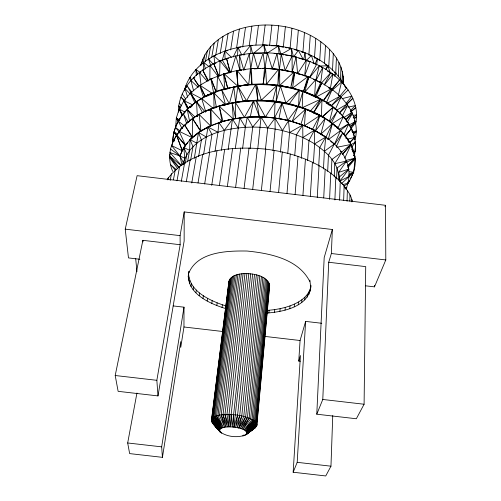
<?xml version="1.0" encoding="UTF-8"?>
<svg xmlns="http://www.w3.org/2000/svg" width="501" height="501" viewBox="0 0 501 501"><rect width="100%" height="100%" fill="white"/><g stroke="black" fill="none" stroke-linecap="round" stroke-linejoin="round"><path stroke-width="0.75" d="M136.942 393.009L127.686 442.978L129.646 453.599L162.43 457.338L180.723 341.657L180.755 347.362L183.961 326.984L184.005 307.188L173.177 305.923M328.712 262.261L365.724 266.626L364.095 404.238L356.336 418.755L316.782 414.202L322.782 399.466L328.712 262.261L331.361 253.519L332.357 229.496L184.199 211.917L184.143 241.037L157.984 395.915L118.13 391.331L115.205 375.512L142.873 240.323L180.147 244.726L156.851 380.315L157.984 395.915M365.454 285.802L374.491 286.86L374.498 285.307M172.67 142.497C174.085 101.954 221.204 85.333 255.566 84.613L256.6 84.594C278.744 84.368 300.988 88.896 320.684 99.217L321.961 99.924C341.356 110.364 360.469 131.419 354.389 155.053M229.07 280.779L211.485 421.053L219.751 431.38L212.123 422.568L220.177 431.962C217.659 427.366 226.095 426.883 228.97 426.858L229.032 414.446L244.983 273.502C253.832 273.69 267.152 275.418 269.663 285.551L256.85 425.524L255.497 427.541L245.684 434.887C237.618 438.037 227.266 437.004 220.177 431.962L212.123 422.568L211.453 420.314L228.888 281.712C230.548 274.943 239.134 273.84 244.983 273.502M228.882 282.658L228.888 281.712M208.535 127.072L210.602 125.964L210.808 109.137C238.557 98.772 269.588 98.772 297.932 106.788C318.836 113.282 339.91 124.655 350.857 144.476L355.128 158.786L353.712 172.175L349.498 181.199L347.794 183.341M209.813 79.997L210.013 65.518C242.678 48.359 283.391 49.129 316.601 64.41C338.958 74.561 361.428 97.344 355.635 123.922M269.576 284.593L256.587 426.232L246.279 434.417L255.497 427.541L245.684 434.887C250.844 428.48 232.364 426.708 228.97 426.858L224.962 414.54L241.319 273.784M351.896 201.878C351.965 195.81 347.306 190.743 344.124 185.902C338.789 179.339 332.219 173.891 325.155 169.275C307.307 157.978 286.635 151.772 265.78 149.154C231.531 145.778 189.253 149.473 167.202 179.402M349.811 201.12L349.974 194.952M219.588 76.046L220.02 60.79L221.486 60.89M347.049 201.239L347.368 190.393M355.052 139.773C360.394 119.701 347.18 99.931 331.205 88.909L320.797 82.408L307.965 76.553L293.761 72.119L279.671 69.445L265.599 68.286L251.477 68.599L237.217 70.472L224.141 73.741L210.89 78.951L199.724 85.433L190.436 93.123L183.88 100.876L179.164 109.224L176.321 118.042L175.582 128.425M345.897 189.328C362.574 148.014 308.585 121.937 274.986 118.161L274.523 117.91L275.036 102.066L265.392 117.027L250.287 116.94L232.495 119.1C211.134 123.271 187.656 134.061 179.972 155.961L181.982 165.023M350.337 178.751C368.548 147.144 332.445 117.56 305.253 108.723L287.931 103.757L276.214 101.29L276.727 85.633L261.303 100.175C232.696 100.632 201.389 106.462 181.149 128.494L177.385 134.393M343.648 200.669L344.124 185.902M354.627 139.272C354.138 131.387 349.548 124.505 345.057 118.28C336.685 109.086 326.765 100.269 314.59 96.749L314.628 95.716C292.991 85.947 268.843 82.377 245.271 84.838L221.837 89.51C198.001 96.455 172.858 114.961 172.757 142.065M321.398 116.658L321.961 99.924L313.563 112.794C282.614 96.555 245.766 97.501 213.119 107.828L215.167 107.984M343.429 84.694C345.283 50.363 308.942 28.901 278.669 25.776C248.69 21.75 209.017 32.972 200.738 65.75M339.59 200.225L340.267 181.512M300.312 361.24L298.765 361.064L300.431 355.566L293.16 472.236L325.744 475.95L330.967 466.187L332.752 415.548M187.568 161.886L189.622 150.363L190.029 139.56L198.496 132.471L207.163 127.811M338.313 180.153C340.586 164.24 326.47 152.01 314.603 143.893C298.333 133.698 279.282 128.55 260.226 127.26C231.875 125.951 191.896 132.79 182.765 164.441M342.033 81.726L342.415 71.574M339.415 181.4L339.584 176.759L338.607 172.388L346.542 161.071L334.768 163.689L334.217 176.972M343.016 83.216L343.273 76.202M215.01 151.371L217.954 132.27L218.912 122.576C242.572 115.249 268.267 114.923 292.133 121.486L305.504 109.293L300.951 124.323L314.403 130.172L325.738 137.005L325.713 137.675L332.376 123.572L320.822 134.193L313.087 129.671M336.578 178.926L337.004 168.023L346.542 161.071M340.492 79.477L340.981 66.965M276.214 101.29L280.416 86.141L285.927 102.981L304.94 108.611L298.59 106.437L299.241 90.362L285.927 102.981L261.303 100.175L256.6 84.594L257.921 100.513L272.694 100.87L282.483 102.692M334.893 199.93L335.802 177.254M338.388 76.734L338.983 62.4M237.562 56.175L237.95 47.294C276.446 39.792 325.744 50.056 345.659 87.318M246.887 273.502L231.149 414.515L230.598 426.871L229.032 414.446C223.252 414.891 214.271 414.051 211.453 420.314L219.482 430.227L211.61 419.594L219.645 429.676L211.967 418.892L229.427 279.877M331.267 173.953L331.912 159.431L341.619 152.36L340.53 151.346M335.751 73.046L336.422 57.934M329.577 199.385L330.754 173.158M327.673 171.373L328.443 155.285L334.317 144.012L330.647 141.42M332.507 70.246L333.309 53.601M316.782 414.202L324.191 257.583L332.357 229.496M323.721 197.876L325.155 169.275M216.714 91.658L217.522 76.064L221.267 75.288M323.471 168.95L324.385 151.283L325.738 137.005L320.822 134.193L325.03 118.605L315.436 130.93L319.732 115.599L304.476 125.682L292.133 121.486L297.932 106.788L287.862 120.378L302.748 125.05L302.854 137.556L301.333 158.422M328.756 66.865L329.658 49.442M318.717 165.95L319.757 147.476L325.738 137.005L328.205 139.691L340.536 130.611L334.299 144.557M324.479 63.696L325.5 45.497M317.258 197.381L319.037 165.624M266.695 313.075C283.773 311.829 309.875 306.43 310.902 285.276M310.194 291.256L310.864 285.977M343.435 83.078L343.567 80.805M307.163 297.218L307.326 294.444L309.155 291.532L310.357 288.463M308.992 294.312L309.155 291.532M310.745 288.081L309.881 280.084M314.641 95.979L315.611 79.797L313.488 79.208M313.419 163.169L314.603 143.893L314.403 130.172L304.476 125.682L305.504 109.293M319.701 60.771L320.865 41.802M293.16 472.236L297.193 462.329L305.629 321.398L321.761 323.283M310.319 196.373L312.442 162.243M304.733 299.942L304.902 297.181L307.326 294.444M301.746 302.46L301.921 299.711L304.902 297.181M298.765 361.064L300.068 340.511L305.629 321.398M307.608 160.652L308.948 140.574L314.403 130.172L302.854 137.556M314.465 58.135L315.787 38.402M298.233 304.758L298.421 302.022L301.921 299.711M172.707 171.348C160.752 143.862 186.297 117.51 210.808 109.137L222.093 121.68L233.278 118.956L232.163 103.187L235.695 118.524C253.193 115.888 271.317 116.489 288.513 120.703L289.547 132.54L287.749 153.431M178.325 112.143C178.293 91.539 193.43 73.422 211.453 65.174M294.25 306.812L294.444 304.082L298.421 302.022M302.898 195.666L305.416 159.161M308.866 55.06L310.307 35.32M289.835 308.603L290.035 305.886L294.444 304.082M295.114 194.501L298.014 156.406M285.038 310.119L285.251 307.414L290.035 305.886M294.713 155.755L296.367 134.869L302.748 125.05L289.547 132.54M302.905 52.342L304.47 32.596M279.915 311.359L280.134 308.654L285.251 307.414M248.803 273.59L232.27 426.958L231.149 414.515L229.032 414.446M262.267 68.38L264.497 68.255L263.175 84.093L245.809 84.782L269.857 84.494L277.848 85.195L293.586 88.326L279.715 85.464L279.671 69.445L293.761 72.119L290.762 87.669L294.788 72.382L292.139 72.075L292.102 55.993L285.426 55.091M286.967 193.674L290.279 154.014M296.636 50L298.333 30.26M274.504 312.298L274.736 309.605L280.134 308.654M278.606 192.44L282.288 151.991M268.874 312.95L269.118 310.263L274.736 309.605M269.319 283.629L256.474 423.276L246.342 431.63L255.26 421.736L268.279 281.712M280.435 152.266L282.451 130.598L288.513 120.703M290.11 48.065L291.945 28.332M268.887 282.67L255.967 422.506L256.794 424.04L256.85 425.524L246.899 433.371L256.919 424.792L246.918 432.801L256.794 424.04L246.73 432.219L256.474 423.276M267.509 280.773L254.376 420.972L244.995 430.459L253.306 420.226L266.576 279.865M269.663 285.551L269.313 287.405M264.259 278.149L250.675 418.792L242.947 429.357L249.129 418.128L262.9 277.36M265.492 278.988L252.072 419.494L244.056 429.896L253.306 420.226L255.967 422.506L246.342 431.63M272.989 150.72L275.149 129.058L274.986 118.161L265.392 117.027L256.618 100.977L259.368 116.789L261.065 116.984L267.722 127.943L265.398 149.592M285.37 26.829L283.322 47.319L278.493 45.91L271.054 45.685M253.306 420.226L249.129 418.128L241.695 428.856L247.45 417.496L261.416 276.633M270.02 191.582L274.103 150.369M249.129 418.128L247.45 417.496L240.317 428.399L245.653 416.913L259.819 275.963M258.128 275.362L243.749 416.387L238.827 427.986L241.758 415.911L256.355 274.842M247.45 417.496L241.758 415.911L237.255 427.635L239.697 415.498L254.527 274.398M241.714 70.04L237.217 70.472L237.887 86.385L248.678 84.732L250.387 68.687L251.947 84.437L245.271 84.838L237.925 86.372L224.141 73.741L229.452 72.777M241.758 415.911L239.697 415.498L235.62 427.34L237.587 415.147L252.642 274.041M250.732 273.771L233.948 427.115L233.291 414.653L231.149 414.515M276.558 45.497L278.669 25.776M261.378 190.349L265.78 149.154M298.765 58.26L306.318 60.12L304.602 76.071L310.013 61.523L307.877 61.059M316.726 64.629L317.383 58.698L314.528 57.74M252.679 189.516L257.401 148.365M243.123 273.602L226.966 414.459L228.97 426.858M257.752 148.891L261.065 116.984L252.742 127.016L250.112 148.628M269.563 45.641L271.905 25.182M225.506 308.516C209.199 303.612 184.788 292.478 188.852 271.636M188.144 276.928L188.89 271.586M291.444 71.925L279.433 69.601L281.23 54.033L279.063 54.24M237.944 274.429L221.223 414.922L225.932 427.046L223.039 414.696L239.591 274.066M236.403 274.874L219.526 415.216L224.561 427.253L221.223 414.922M262.662 45.485L265.142 25.05M234.975 275.4L217.954 415.579L223.327 427.516L216.532 415.999L233.673 275.995M231.5 277.391L214.171 417.02L221.317 428.236L215.267 416.481L232.514 276.665M244.081 188.326L249.028 148.002M211.967 418.892L220.014 429.157L212.518 418.229L229.953 279.007M230.642 278.174L213.251 417.602L220.572 428.674L214.171 417.02M215.023 395.408L215.217 393.855M222.525 335.626L222.72 334.073M223.008 331.743L223.208 330.197M225.544 311.559L225.738 310.006M226.032 307.677L226.227 306.124M222.056 307.47L222.4 304.796C208.266 299.679 190.042 291.169 188.589 274.153M242.565 148.791L245.346 127.216L247.231 117.215L252.742 127.016M255.917 45.034L258.447 25.376M235.583 187.549L240.737 148.064M216.783 305.547L217.14 302.867M320.69 82.602L322.694 67.585L321.235 67.128M235.282 148.622L239.772 117.948L245.346 127.216M249.222 45.798L251.884 26.165M224.116 105.392L225.494 104.903L219.281 105.799L235.62 102.411L237.862 86.253L246.573 100.789L243.073 101.208L237.862 86.253M227.36 186.422L232.583 148.559M211.81 303.387L212.18 300.7M228.13 149.642L232.495 119.1L235.695 118.524L235.551 102.617L244.407 117.372L253.531 101.02L259.368 116.789M242.716 47L245.503 27.392M207.189 301.013L207.571 298.32M202.974 298.433L203.362 295.734M219.375 185.708L224.648 149.473M194.307 158.329L198.496 132.471L207.959 126.985L222.093 121.68L219.213 106.262L233.278 118.956M199.198 295.678L199.598 292.972M221.386 150.313L224.342 130.398L232.495 119.1L238.1 127.855M236.585 47.877L239.378 29.058M203.575 154.59L207.959 126.985L211.403 125.601L210.808 109.137M211.71 185.401L216.983 150.795M195.916 292.772L196.329 290.054M354.426 153.801L354.645 152.354M354.977 150.175L355.635 145.829L354.965 141.457M230.654 49.925L233.547 31.137M264.497 68.255L264.991 68.512L267.384 52.893L266.745 53.407L264.572 53.062M265.599 68.286L263.175 84.093L268.542 84.406L266.526 84.193L265.599 68.286L278.587 69.301L279.671 69.445L277.848 85.195L278.587 69.301L266.526 84.193L289.409 87.343M193.161 289.735L193.58 287.01M190.975 286.603L191.407 283.867M204.652 183.955L209.65 152.511M189.397 283.403L189.829 280.654M162.43 457.338L161.673 446.854L184.005 307.188M188.445 280.165L188.883 277.404M209.055 152.805L211.973 134.518L207.959 126.985L217.954 132.27M225.2 51.603L228.074 33.598M220.164 53.645L222.995 36.423M198.033 182.89L202.705 154.602M198.603 156.694L201.415 140.029L198.496 132.471L206.443 137.117M215.712 55.273L218.355 39.579M191.764 182.959L196.192 157.051M211.748 57.202L214.19 43.036M180.147 244.726L180.091 235.639L184.199 211.917M261.804 53.35L253.475 53.225L250.713 69.176L249.279 53.626L250.638 53.814M330.447 88.12L332.858 74.248L331.443 73.722L332.858 74.248L324.448 84.945M186.284 181.844L190.161 159.825M190.599 160.226L192.973 146.687L190.029 139.56L198.772 132.778M208.297 59.406L210.52 46.75M205.391 61.836L207.376 50.695M183.629 164.328L184.737 158.222L183.823 147.482L187.963 142.597M201.734 64.485L202.711 59.112M181.312 181.349L184.644 162.9M185.22 163.407L186.873 154.22L183.823 147.482L185.527 145.309L179.126 131.293L192.346 137.712L190.881 139.341M203.243 63.289L204.765 54.828M182.802 164.622L183.216 162.343L179.972 155.961L171.492 145.515L182.195 150.72L183.823 147.482L189.622 150.363M200.932 65.042L201.214 63.514M176.991 180.798L179.677 166.251M173.421 179.759L175.287 169.845M170.183 180.485L171.492 173.647M167.866 179.903L168.305 177.63M303.763 59.412L305.034 52.818L301.508 51.96M278.976 118.574L281.988 103.087L287.862 120.378M250.287 116.94L253.531 101.02M179.064 167.253L169.695 156.112L170.158 153.901M171.868 145.791L172.92 141.439L176.571 135.671M139.873 259.255L128.475 257.915L125.237 229.151L137.111 175.682L385.513 205.304L385.795 259.95L374.491 286.86M315.768 80.461L319.243 65.725L309.718 77.442M338.469 94.651L341.588 81.945L332.288 90.218M329.382 121.768L333.121 107.252L321.961 116.908M328.205 139.691L332.376 123.572M294.876 72.852L292.139 72.075L296.11 56.97L293.135 56.657M272.694 100.87L276.727 85.633M184.274 90.568C190.881 65.531 216.795 50.676 240.931 47.094M222.162 60.59L224.811 51.077L227.892 50.626M307.476 76.634L308.91 76.922L304.671 92.134L314.59 96.749M298.59 106.437L302.867 91.52L302.209 107.728L319.757 115.13L313.563 112.794L320.684 99.217L302.209 107.728L304.94 108.611M230.892 72.557L235.852 55.887L239.866 70.102M321.479 99.924L320.709 98.766L314.628 95.716L303.424 91.652L307.965 76.553L297.607 73.622L296.11 56.97M233.948 427.115L237.587 415.147L239.697 415.498M274.091 53.494L277.034 53.532L272.231 68.837L266.438 68.574M249.279 53.626L243.799 70.14L239.428 55.129L240.95 55.022M188.52 273.721C197.106 251.646 227.022 250.725 247.068 251.032C269.939 253.312 298.464 259.042 309.8 281.499M296.905 73.309L294.788 72.382L292.553 88.132L303.424 91.652L308.91 76.922M384.962 206.763L385.513 205.304M334.681 76.39L336.027 73.083L334.731 72.294M315.254 63.652L317.383 58.698L318.122 59.895M315.937 96.599L321.805 82.966L319.043 82.177M315.023 80.216L320.797 82.408L314.904 96.035L321.805 82.966M326.458 102.63L332.132 89.591L323.114 101.052M344.024 134.462L348.69 123.772L339.108 129.534M183.823 147.482L179.972 155.961L169.939 152.561L181.287 165.368M344.726 158.216L350.982 144.726L342.289 154.59M337.843 128.331L343.298 116.664L331.869 123.853M336.209 146.768L342.722 132.903L334.424 144.639M335.501 108.867L341.006 97.238L339.697 96.555M349.66 180.16L347.744 183.26M342.17 83.166L342.834 81.801L340.705 81.162M233.19 57.001L237.95 47.294L241.883 55.141M331.286 123.271L337.455 110.834L329.852 121.981M342.49 115.668L347.7 105.179L339.421 113.076M274.523 117.91L281.988 103.087M315.949 80.517L322.694 67.585L321.335 67.259M326.013 69.633L328.023 65.794L325.218 64.629M312.499 129.358L319.732 115.599M309.612 77.342L316.601 64.41L312.981 63.264M324.241 84.794L330.779 72.72L327.391 71.148M246.573 100.789L255.566 84.613L257.777 100.169L243.073 101.208M277.147 46.136L278.493 45.91L280.967 54.484L281.23 54.033L285.15 70.528L292.102 55.993L291.645 56.5L291.469 48.44L288.507 48.033M347.481 121.831L352.472 113.445L346.122 119.889M334.768 163.689L341.619 152.36L340.473 151.377M238.827 427.986L245.653 416.913M306.318 60.12L297.607 73.622L299.704 74.355M323.07 101.02L331.205 88.909L328.524 87.706M325.575 69.313L328.023 65.794L319.619 66.026M289.334 103.763L299.241 90.362M267.722 127.943L274.986 118.161L282.451 130.598M303.268 59.5L298.364 50.426L293.48 56.964L291.469 48.44L280.967 54.484M348.921 169.094L339.584 176.759L339.935 181.086L348.921 169.094L338.607 172.388M350.857 128.832L355.516 122.751L350.312 127.122M331.975 89.911L339.634 80.003L331.449 89.435M351.771 146.962L355.434 142.215L350.763 144.739M345.114 136.548L351.414 128.613L344.87 136.028M346.053 103.419L351.865 96.161L342.277 98.622M243.148 54.628L250.675 45.322L252.172 45.34M347.782 167.76L355.128 158.786L347.531 166.119M339.822 96.179L346.686 87.888L344.82 86.623M345.934 119.482L351.959 112.349L350.631 111.679M342.277 154.559L350.857 144.476L336.628 147.313M254.376 420.972L245.766 431.042L255.26 421.736M310.294 111.159L320.684 99.217M339.258 112.85L346.93 104.114L336.885 110.026M315.611 79.797L304.671 92.134L306.136 92.209L292.553 88.132L307.965 76.553L305.948 76.265M321.517 82.966L330.779 72.72M330.81 106.149L339.985 96.23L338.645 95.559L339.985 96.23L327.209 103.262M353.7 152.667L355.29 150.976L353.161 151.891M349.961 142.503L354.645 137.568L347.331 139.128M347.512 165.956L355.071 158.172L345.596 160.514M346.817 104.408L352.873 98.284L346.636 104.008M350.687 110.295L355.391 105.548L348.082 107.17M348.74 177.022L353.712 172.175L349.278 171.762M349.923 126.834L355.278 121.655L354.251 120.547M349.617 142.39L354.645 137.568M279.715 85.464L293.761 72.119L292.139 72.075M306.311 60.427L311.403 55.592L314.146 63.614M340.567 97.175L348.176 89.948M341.388 183.735L349.379 176.252L339.935 181.086M322.312 117.146L333.121 107.252M354.965 122.62L356.092 121.593L354.595 122.037M331.468 105.749L341.006 97.238M244.025 435L242.866 435.989L244.068 435.081M353.192 117.76L356.606 114.879L352.942 115.33M353.38 133.31L356.267 130.874L352.76 132.421M253.857 53.112L263.82 44.789L266.745 53.407L278.493 45.91L279.013 53.482M350.738 111.955L355.867 107.677L350.969 111.391M341.225 152.436L350.857 144.476M340.166 130.655L348.69 123.772M250.788 430.603L245.496 434.837L254.683 428.142M174.373 140.931L172.92 141.439L174.717 140.011M245.684 434.887L253.7 428.687M333.653 74.912L336.027 73.083L334.674 72.501M247.031 433.359L250.713 430.578M353.186 134.212L356.236 131.945M246.899 433.371L256.587 426.232M354.169 118.731L356.574 116.965L354.019 118.605M324.385 151.283L334.317 144.012M347.988 182.539L349.203 181.65M354.476 137.374L355.754 136.523L353.631 137.193M343.861 186.14L348.283 183.203L342.54 184.625M348.671 175.5L353.712 172.175L348.984 174.235M344.256 117.359L351.959 112.349M345.602 188.169L346.867 187.343L344.669 187.931M314.603 143.893L325.738 137.005M179.89 119.708L178.538 120.453L179.922 119.814M172.92 141.439L174.279 140.687M316.306 96.95L331.205 88.909L329.107 88.151M348.658 125.175L355.278 121.655M182.514 127.799L181.149 128.494L182.602 128.162M190.681 80.636L189.472 77.906L190.837 77.223M183.36 113.464L184.706 112.806M353.299 151.928L355.29 150.976M346.116 162.43L355.071 158.172M190.737 107.195L189.228 107.277L192.71 105.68M348.126 181.763L349.498 181.199M198.653 86.159L193.461 77.812L194.908 77.229M188.664 108.692L184.03 100.67L185.42 100.175M197.682 101.784L194.751 102.749L197.006 102.166M192.465 118.418L194.582 117.735M201.026 84.844L199.504 72.438L200.932 71.987M198.02 115.762L195.039 116.683L197.219 116.207M207.815 80.818L202.686 70.077L204.139 69.639M210.32 94.864L207.401 95.146L215.417 92.741M222.093 121.68L218.912 122.576L224.342 130.398M205.617 112.211L205.022 111.184L210.057 109.825M235.746 86.924L237.173 86.56M181.036 128.625L182.508 128.275M205.022 111.184L209.543 110.17M210.689 65.637L208.554 59.037L210.038 58.717M218.323 75.638L213.752 63.571L216.031 63.082M189.228 107.277L191.507 106.794M204.84 96.442L208.641 95.641M207.401 95.146L211.66 94.257M214.754 63.345L213.958 55.893L215.411 55.624M237.18 86.51L223.847 88.915L227.905 88.915M234.092 102.398L243.167 101.183M224.373 59.625L222.156 59.963L229.859 72.777M213.67 93.036L210.89 78.951L212.386 78.738M230.059 72.67L226.546 58.435L228.738 58.135M226.389 89.065L221.837 89.51L224.129 89.798M243.21 69.896L245.465 69.677M310.106 55.705L311.403 55.592L309.261 54.972M254.257 68.9L260.038 68.505M224.836 89.134L223.634 73.897L225.838 73.741M243.229 54.859L244.751 54.753M223.634 73.897L227.692 88.163L224.141 73.741L225.594 73.634M266.945 310.395L269.118 310.263M224.141 73.741L225.669 73.66M241.607 70.253L237.217 70.472L248.678 84.732M326.552 65.863L328.023 65.794L330.19 73.096M259.963 68.593L251.477 68.599L251.947 84.437M323.013 117.672L324.279 117.679L313.563 112.794L315.517 113.952M236.629 70.585L237.925 86.372L236.629 70.585L238.006 70.691M322.826 117.547L324.279 117.679M233.291 414.653L237.587 415.147M277.272 69.37L272.231 68.837L267.384 52.893M127.686 442.978L161.673 446.854M297.193 462.329L330.967 466.187M115.205 375.512L156.851 380.315M322.782 399.466L364.095 404.238M183.961 326.984L222.663 331.493M264.459 336.359L300.068 340.511M125.237 229.151L180.091 235.639M331.361 253.519L385.795 259.95M307.877 61.241L310.013 61.523M282.458 54.684L283.942 54.891M285.545 47.626L287.029 47.827M264.534 44.896L267.409 45.322M294.582 49.699L298.364 50.426M303.424 91.652L306.136 92.209M319.312 82.064L320.797 82.408M186.14 87.5L185.502 86.122L186.917 86.46M315.624 97.313L320.709 98.766M348.627 142.09L350.055 142.503L347.707 140.624M328.086 104.671L331.794 105.786L326.164 103.244M222.4 304.796L226.533 306.048M346.698 121.943L348.095 122.407L346.178 121.129M334.48 108.842L336.497 109.525L333.835 108.147M334.931 126.164L337.098 126.916L331.762 123.697M348.69 141.996L350.055 142.503M343.63 117.716L345.057 118.28L343.141 117.102M334.405 125.682L337.098 126.916M184.737 158.222L179.972 155.961L170.54 149.022M352.572 151.058L353.9 151.697L351.677 149.511M184.03 100.67L192.741 104.916M336.804 127.78L339.559 129.17M201.878 98.847L190.624 92.929L196.298 102.079M190.029 139.56L196.912 143.236M185.082 112.205L179.258 109.005L182.602 114.854M176.427 135.84L173.972 131.844L177.899 134.168M179.571 119.902L176.333 117.967L178.644 121.01M345.803 137.944L348.289 139.585L345.815 137.794M212.055 93.255L199.962 85.264L205.166 96.167M320.822 134.193L323.264 135.934M189.472 77.906L191.933 79.703M196.348 75.588L195.941 69.426L200.112 72.501M203.663 69.927L203.625 62.481L208.56 66.226M180.254 131.024L175.406 127.335L179.345 132.189M184.299 125.826L178.312 121.148L182.051 128.613M351.915 131.105L353.105 132.032L351.996 130.974M169.695 156.112L181.111 165.543M212.881 108.147L201.703 98.584L205.761 111.773M185.502 86.122L186.623 87.111M180.203 108.698L178.744 106.03L180.492 107.583M176.484 169.82L170.641 164.622L175.168 169.883M184.393 100.206L180.949 97.131L184.474 101.121M213.958 55.893L219.92 61.31M198.233 87.374L190.925 80.517L193.618 90.819M231.412 57.346L224.811 51.077L225.106 59.588M189.685 121.756L187.255 109.531L194.814 116.796M178.744 106.03L180.366 107.583M212.725 423.326L220.791 432.545L213.501 424.078L220.177 431.962M210.602 125.964L199.216 114.579L200.97 131.143L192.616 118.712L192.628 137.456L184.737 125.118L192.346 137.712M214.033 107.59L213.783 92.754L224.962 104.352M190.393 94.175L185.019 88.558L187.687 97.307M178.813 167.372L169.733 157.759L177.83 168.85M208.554 59.037L213.069 64.084M185.527 145.309L176.502 134.988L182.195 150.72M211.485 421.053L219.482 430.227M199.504 72.438L207.076 81.175M220.058 431.336L221.586 433.115L220.196 431.367M197.344 116.345L196.536 101.86L204.765 111.529M220.02 60.79L229.759 72.814M217.415 427.873L218.342 429.038M212.518 418.229L220.572 428.674M179.252 103.131L181.537 106.093M178.638 121.06L176.321 118.042L178.093 121.38M210.013 65.518L218.217 76.54M191.952 92.391L186.923 85.615L191.106 92.848M187.255 109.531L193.342 118.092M182.189 94.019L185.721 99.048M193.461 77.812L199.022 85.803M173.972 131.844L176.49 135.527M196.248 102.129L190.436 93.123L194.864 102.749M192.616 118.712L200.619 131.375M215.267 416.481L222.237 427.848L216.532 415.999M188.608 108.767L183.88 100.876L187.706 109.381M182.727 115.28L179.164 109.224L182.107 115.455M188.326 122.369L183.391 113.771L186.792 123.985M196.536 101.86L202.623 112.731M202.686 70.077L208.648 80.999M217.522 76.064L224.542 89.241M205.122 96.205L199.724 85.433L203.569 97.282M213.752 63.571L218.962 76.171M210.89 78.951L216.063 91.789M211.171 78.82L216.088 91.777M195.941 69.426L197.77 74.517M223.039 414.696L227.404 426.915L224.962 414.54M351.952 199.536L352.529 201.502M203.625 62.481L205.473 68.956M253.475 53.225L257.808 68.624L263.125 52.837L264.991 68.512M226.546 58.435L230.466 72.539M225.306 104.158L221.768 89.955L229.364 103.826L233.785 86.98L235.62 102.411M219.213 106.262L223.001 121.411M252.517 53.363L250.675 45.322L250.819 53.569M213.783 92.754L216.401 107.314M277.034 53.532L279.433 69.601M263.82 44.789L264.835 53.4M135.658 258.41L136.955 271.655M305.034 52.818L305.679 60.226M142.873 240.323L142.998 241.883M239.428 55.129L240.048 70.102M185.32 145.597L182.27 150.569L176.502 134.988L185.32 145.597M354.908 156.4L353.719 155.41L354.908 156.4"/></g></svg>
